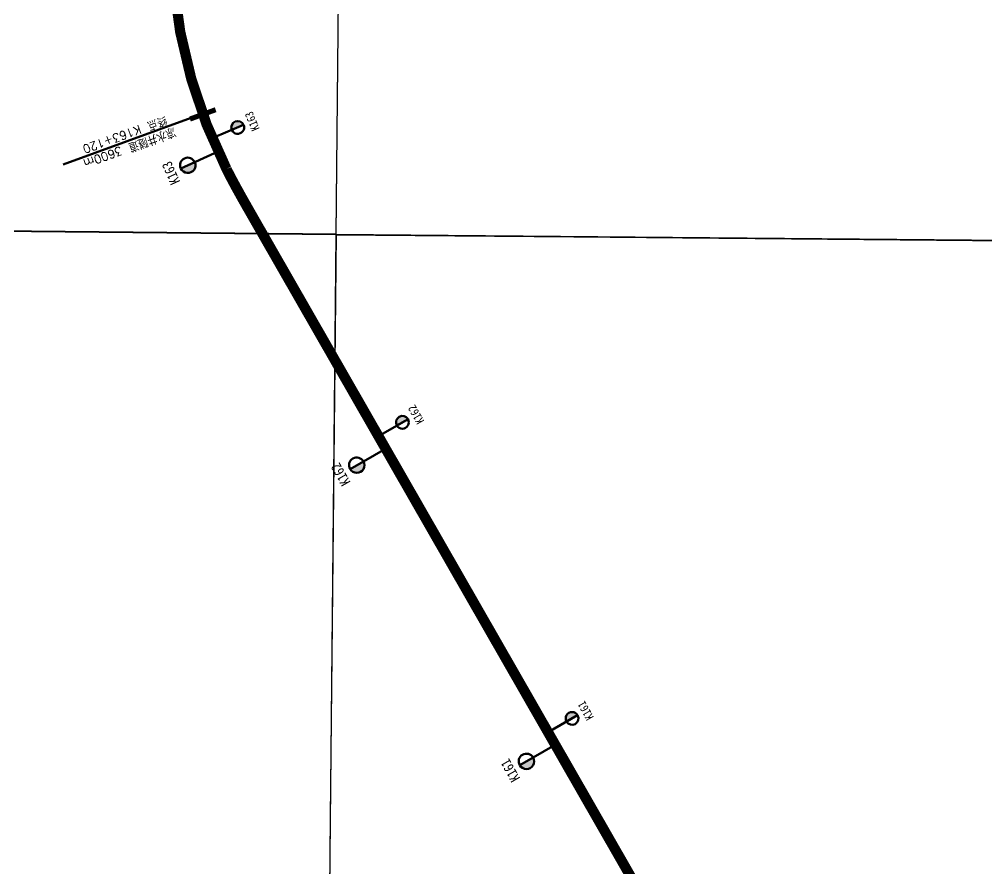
# Model space of a CAD drawing. Header units: millimetres. Extents: x 35376015 to 35425557, y 2978369 to 3016004.
# Drawn here: x 35381374 to 35384209, y 3004850 to 3007339 of the extents above; entities that cross this region are included whole.
import ezdxf
from ezdxf.enums import TextEntityAlignment as Align

# ---------------------------------------------------------------- set-up
doc = ezdxf.new("R2010")
doc.units = ezdxf.units.MM
doc.header["$XCLIPFRAME"] = 0
for name, color, linetype, lineweight in [('station', 1, 'Continuous', 60), ('zhix', 5, 'Continuous', 30), ('隧道', 40, 'Continuous', 60)]:
    doc.layers.add(name, color=color, linetype=linetype, lineweight=lineweight)
doc.styles.add('GTF_XW', font='SIMHEI.TTF', dxfattribs={"width": 0.85})
doc.styles.add('隧道', font='txt', dxfattribs={"width": 0.75, "bigfont": 'hztxt'})
picture_1 = doc.add_image_def('image3.tif', size_in_pixel=(17312, 14269))
picture_2 = doc.add_image_def('image4.tif', size_in_pixel=(17565, 14395))
picture_3 = doc.add_image_def('image5.tif', size_in_pixel=(17319, 14071))
picture_4 = doc.add_image_def('image6.tif', size_in_pixel=(17417, 14321))

# ---------------------------------------------------------------- blocks, each defined once
blk = doc.blocks.new('公里标')
at = {"layer": 'station'}
h = blk.add_hatch(color=256, dxfattribs=at)
edge = h.paths.add_edge_path()
edge.add_arc((0, 13), 3, 90, 270)
edge.add_line((0, 10), (0, 16))
blk.add_line((0, 16), (0, 0), dxfattribs=at)
blk.add_lwpolyline([(0, 16, 1), (0, 10)], format="xyb", close=True, dxfattribs=at)
blk.add_lwpolyline([(0, 16, -1), (0, 10, -15.340907)], format="xyb", dxfattribs=at)

msp = doc.modelspace()

# ---------------------------------------------------------------- linework, layer by layer
at = {"color": 7, "lineweight": 30, "const_width": 1}
for points in [[(35384494.8, 3005482, 0.000046), (35384461.8, 3005732.7, 0.000043), (35384426.3, 3006001.2, 0.000006), (35384390.1, 3006275.6, -0.000003), (35384334.1, 3006699.2, -0.004654)], [(35384514.6, 3005484.6, 0.000046), (35384481.6, 3005735.3, 0.000043), (35384446.2, 3006003.8, 0.000006), (35384409.9, 3006278.2, -0.000003), (35384354, 3006701.8, -0.004654)]]:
    msp.add_lwpolyline(points, format="xyb", dxfattribs=at)
at = {"layer": 'zhix', "color": 1, "const_width": 30, "flags": 128}
msp.add_lwpolyline([(35383234.2, 3004708.2), (35382058.2, 3006760.5), (35382057.7, 3006761.4), (35382057.2, 3006762.3), (35382056.7, 3006763.1), (35382056.2, 3006764), (35382055.7, 3006764.9), (35382055.2, 3006765.7), (35382054.7, 3006766.6), (35382054.2, 3006767.5), (35382053.8, 3006768.3), (35382053.3, 3006769.2), (35382052.8, 3006770.1), (35382052.3, 3006770.9), (35382051.8, 3006771.8), (35382051.3, 3006772.7), (35382050.8, 3006773.5), (35382050.3, 3006774.4), (35382049.8, 3006775.3), (35382049.3, 3006776.1), (35382048.8, 3006777), (35382048.3, 3006777.9), (35382047.8, 3006778.7), (35382047.3, 3006779.6), (35382046.8, 3006780.5), (35382046.3, 3006781.3), (35382045.8, 3006782.2), (35382045.3, 3006783.1), (35382044.8, 3006784), (35382044.3, 3006784.8), (35382043.8, 3006785.7), (35382043.3, 3006786.6), (35382042.8, 3006787.4), (35382042.3, 3006788.3), (35382041.8, 3006789.2), (35382041.3, 3006790), (35382040.9, 3006790.9), (35382040.4, 3006791.8), (35382039.9, 3006792.6), (35382039.4, 3006793.5), (35382038.9, 3006794.4), (35382038.4, 3006795.2), (35382037.9, 3006796.1), (35382037.4, 3006797), (35382036.9, 3006797.9), (35382036.4, 3006798.7), (35382035.9, 3006799.6), (35382035.4, 3006800.5), (35382034.9, 3006801.3), (35382034.4, 3006802.2), (35382033.9, 3006803.1), (35382033.4, 3006803.9), (35382032.9, 3006804.8), (35382032.5, 3006805.7), (35382032, 3006806.6), (35382031.5, 3006807.4), (35382031, 3006808.3), (35382030.5, 3006809.2), (35382030, 3006810), (35382029.5, 3006810.9), (35382029, 3006811.8), (35382028.5, 3006812.7), (35382028, 3006813.5), (35382027.5, 3006814.4), (35382027.1, 3006815.3), (35382026.6, 3006816.1), (35382026.1, 3006817), (35382025.6, 3006817.9), (35382025.1, 3006818.8), (35382024.6, 3006819.6), (35382024.1, 3006820.5), (35382023.6, 3006821.4), (35382023.1, 3006822.2), (35382022.7, 3006823.1), (35382022.2, 3006824), (35382021.7, 3006824.9), (35382021.2, 3006825.7), (35382020.7, 3006826.6), (35382020.2, 3006827.5), (35382019.7, 3006828.4), (35382019.2, 3006829.2), (35382018.8, 3006830.1), (35382018.3, 3006831), (35382017.8, 3006831.9), (35382017.3, 3006832.7), (35382016.8, 3006833.6), (35382016.3, 3006834.5), (35382015.9, 3006835.4), (35382015.4, 3006836.2), (35382014.9, 3006837.1), (35382014.4, 3006838), (35382013.9, 3006838.9), (35382013.4, 3006839.7), (35382013, 3006840.6), (35382012.5, 3006841.5), (35382012, 3006842.4), (35382011.5, 3006843.2), (35382011, 3006844.1), (35382010.6, 3006845), (35382010.1, 3006845.9), (35382009.6, 3006846.7), (35382009.1, 3006847.6), (35382008.6, 3006848.5), (35382008.2, 3006849.4), (35382007.7, 3006850.3), (35382007.2, 3006851.1), (35382006.7, 3006852), (35382006.2, 3006852.9), (35382005.8, 3006853.8), (35382005.3, 3006854.7), (35382004.8, 3006855.5), (35382004.3, 3006856.4), (35382003.9, 3006857.3), (35382003.4, 3006858.2), (35382002.9, 3006859.1), (35382002.4, 3006859.9), (35382002, 3006860.8), (35382001.5, 3006861.7), (35382001, 3006862.6), (35382000.6, 3006863.5), (35382000.1, 3006864.3), (35381999.6, 3006865.2), (35381999.1, 3006866.1), (35381998.7, 3006867), (35381998.2, 3006867.9), (35381997.7, 3006868.8), (35381997.3, 3006869.6), (35381996.8, 3006870.5), (35381996.3, 3006871.4), (35381995.9, 3006872.3), (35381995.4, 3006873.2), (35381994.9, 3006874.1), (35381994.5, 3006874.9), (35381994, 3006875.8), (35381993.5, 3006876.7), (35381993.1, 3006877.6), (35381992.6, 3006878.5), (35381992.1, 3006879.4), (35381991.7, 3006880.3), (35381991.2, 3006881.1), (35381990.7, 3006882), (35381990.3, 3006882.9), (35381989.8, 3006883.8), (35381989.4, 3006884.7), (35381988.9, 3006885.6), (35381988.4, 3006886.5), (35381988, 3006887.4), (35381987.5, 3006888.2), (35381987.1, 3006889.1), (35381986.6, 3006890), (35381986.2, 3006890.9), (35381985.7, 3006891.8), (35381985.2, 3006892.7), (35381984.8, 3006893.6), (35381984.3, 3006894.5), (35381983.9, 3006895.4), (35381983.4, 3006896.3), (35381983, 3006897.1), (35381982.5, 3006898), (35381982.1, 3006898.9), (35381981.6, 3006899.8), (35381981.4, 3006900.3, -0.166591), (35381848.4, 3007863.7)], format="xyb", dxfattribs=at)
at = {"layer": 'zhix', "color": 5, "const_width": 30, "flags": 128}
msp.add_lwpolyline([(35383234.2, 3004708.2), (35382058.2, 3006760.5), (35382057.7, 3006761.4), (35382057.2, 3006762.3), (35382056.7, 3006763.1), (35382056.2, 3006764), (35382055.7, 3006764.9), (35382055.2, 3006765.7), (35382054.7, 3006766.6), (35382054.2, 3006767.5), (35382053.8, 3006768.3), (35382053.3, 3006769.2), (35382052.8, 3006770.1), (35382052.3, 3006770.9), (35382051.8, 3006771.8), (35382051.3, 3006772.7), (35382050.8, 3006773.5), (35382050.3, 3006774.4), (35382049.8, 3006775.3), (35382049.3, 3006776.1), (35382048.8, 3006777), (35382048.3, 3006777.9), (35382047.8, 3006778.7), (35382047.3, 3006779.6), (35382046.8, 3006780.5), (35382046.3, 3006781.3), (35382045.8, 3006782.2), (35382045.3, 3006783.1), (35382044.8, 3006784), (35382044.3, 3006784.8), (35382043.8, 3006785.7), (35382043.3, 3006786.6), (35382042.8, 3006787.4), (35382042.3, 3006788.3), (35382041.8, 3006789.2), (35382041.3, 3006790), (35382040.9, 3006790.9), (35382040.4, 3006791.8), (35382039.9, 3006792.6), (35382039.4, 3006793.5), (35382038.9, 3006794.4), (35382038.4, 3006795.2), (35382037.9, 3006796.1), (35382037.4, 3006797), (35382036.9, 3006797.9), (35382036.4, 3006798.7), (35382035.9, 3006799.6), (35382035.4, 3006800.5), (35382034.9, 3006801.3), (35382034.4, 3006802.2), (35382033.9, 3006803.1), (35382033.4, 3006803.9), (35382032.9, 3006804.8), (35382032.5, 3006805.7), (35382032, 3006806.6), (35382031.5, 3006807.4), (35382031, 3006808.3), (35382030.5, 3006809.2), (35382030, 3006810), (35382029.5, 3006810.9), (35382029, 3006811.8), (35382028.5, 3006812.7), (35382028, 3006813.5), (35382027.5, 3006814.4), (35382027.1, 3006815.3), (35382026.6, 3006816.1), (35382026.1, 3006817), (35382025.6, 3006817.9), (35382025.1, 3006818.8), (35382024.6, 3006819.6), (35382024.1, 3006820.5), (35382023.6, 3006821.4), (35382023.1, 3006822.2), (35382022.7, 3006823.1), (35382022.2, 3006824), (35382021.7, 3006824.9), (35382021.2, 3006825.7), (35382020.7, 3006826.6), (35382020.2, 3006827.5), (35382019.7, 3006828.4), (35382019.2, 3006829.2), (35382018.8, 3006830.1), (35382018.3, 3006831), (35382017.8, 3006831.9), (35382017.3, 3006832.7), (35382016.8, 3006833.6), (35382016.3, 3006834.5), (35382015.9, 3006835.4), (35382015.4, 3006836.2), (35382014.9, 3006837.1), (35382014.4, 3006838), (35382013.9, 3006838.9), (35382013.4, 3006839.7), (35382013, 3006840.6), (35382012.5, 3006841.5), (35382012, 3006842.4), (35382011.5, 3006843.2), (35382011, 3006844.1), (35382010.6, 3006845), (35382010.1, 3006845.9), (35382009.6, 3006846.7), (35382009.1, 3006847.6), (35382008.6, 3006848.5), (35382008.2, 3006849.4), (35382007.7, 3006850.3), (35382007.2, 3006851.1), (35382006.7, 3006852), (35382006.2, 3006852.9), (35382005.8, 3006853.8), (35382005.3, 3006854.7), (35382004.8, 3006855.5), (35382004.3, 3006856.4), (35382003.9, 3006857.3), (35382003.4, 3006858.2), (35382002.9, 3006859.1), (35382002.4, 3006859.9), (35382002, 3006860.8), (35382001.5, 3006861.7), (35382001, 3006862.6), (35382000.6, 3006863.5), (35382000.1, 3006864.3), (35381999.6, 3006865.2), (35381999.1, 3006866.1), (35381998.7, 3006867), (35381998.2, 3006867.9), (35381997.7, 3006868.8), (35381997.3, 3006869.6), (35381996.8, 3006870.5), (35381996.3, 3006871.4), (35381995.9, 3006872.3), (35381995.4, 3006873.2), (35381994.9, 3006874.1), (35381994.5, 3006874.9), (35381994, 3006875.8), (35381993.5, 3006876.7), (35381993.1, 3006877.6), (35381992.6, 3006878.5), (35381992.1, 3006879.4), (35381991.7, 3006880.3), (35381991.2, 3006881.1), (35381990.7, 3006882), (35381990.3, 3006882.9), (35381989.8, 3006883.8), (35381989.4, 3006884.7), (35381988.9, 3006885.6), (35381988.4, 3006886.5), (35381988, 3006887.4), (35381987.5, 3006888.2), (35381987.1, 3006889.1), (35381986.6, 3006890), (35381986.2, 3006890.9), (35381985.7, 3006891.8), (35381985.2, 3006892.7), (35381984.8, 3006893.6), (35381984.3, 3006894.5), (35381983.9, 3006895.4), (35381983.4, 3006896.3), (35381983, 3006897.1), (35381982.5, 3006898), (35381982.1, 3006898.9), (35381981.6, 3006899.8), (35381981.4, 3006900.3, -0.166591), (35381848.4, 3007863.7)], format="xyb", dxfattribs=at)
at = {"layer": '隧道', "color": 68, "linetype": 'Continuous'}
msp.add_line((35381878.3, 3007050.5), (35381502.5, 3006913.6), dxfattribs=at)
at = {"layer": '隧道', "color": 68, "linetype": 'Continuous', "const_width": 10, "flags": 128}
for points in [[(35381911.2, 3007062.5), (35381944.1, 3007074.5), (35381945.8, 3007069.8), (35381912.9, 3007057.8)], [(35381911.2, 3007062.5), (35381878.3, 3007050.5), (35381880, 3007045.8), (35381912.9, 3007057.8)]]:
    msp.add_lwpolyline(points, dxfattribs=at)

# ---------------------------------------------------------------- block references
at = {"layer": 'station', "color": 5, "yscale": 6.25, "zscale": 6.25}
for p, xscale, rotation in [((35381939.6, 3006990.3), 6.250000000181733, 292.9841043728167), ((35382426.7, 3006117.4), 6.250000000177641, 299.8124858877887), ((35382923.9, 3005249.7), 6.250000000177641, 299.8124858877887)]:
    msp.add_blockref('公里标', p, dxfattribs=dict(at, xscale=xscale, rotation=rotation))
at = {"layer": 'station', "color": 1, "yscale": 7.5, "zscale": 7.5}
for p, xscale, rotation in [((35381956.7, 3006951.5), 7.499999999508884, 114.6031342946945), ((35382447.8, 3006080.6), 7.500000000037987, 119.8124858754356), ((35382945, 3005212.9), 7.500000000037987, 119.8124858754356)]:
    msp.add_blockref('公里标', p, dxfattribs=dict(at, xscale=xscale, rotation=rotation))

# ---------------------------------------------------------------- texts
at = {"layer": 'station', "color": 5, "style": 'GTF_XW', "width": 0.85}
for s, rotation, p in [('K163', 112.9841, (35382044.9, 3007034.9)), ('K162', 119.8125, (35382525.9, 3006174.2)), ('K161', 119.8125, (35383023.1, 3005306.5))]:
    msp.add_text(s, height=25, rotation=rotation, dxfattribs=at).set_placement(p, align=Align.TOP_CENTER)
at = {"layer": 'station', "color": 1, "style": 'GTF_XW', "width": 0.85}
for s, rotation, p in [('K163', 114.6031, (35381832, 3006894.4)), ('K162', 119.8125, (35382328.8, 3006012.4)), ('K161', 119.8125, (35382826, 3005144.8))]:
    msp.add_text(s, height=30, rotation=rotation, dxfattribs=at).set_placement(p, align=Align.CENTER)
at = {"layer": '隧道', "color": 68, "linetype": 'Continuous', "style": '隧道'}
for s, p in [('终点 K163+120', (35381683.5, 3007000.9)), ('凉水井隧道 3600m', (35381697.2, 3006963.3))]:
    msp.add_text(s, height=25, rotation=200.0195, dxfattribs=at).set_placement(p, align=Align.MIDDLE_CENTER)

# ---------------------------------------------------------------- pictures from other files: only their frames are drawn
at = {"color": 251}
image = msp.add_image(picture_1, insert=(35375777.1, 3005916.1), size_in_units=(7294, 6011.9), rotation=-0.00224, dxfattribs=at)
image.set_boundary_path([(890.95, 1283.44), (834.74, 6948.63), (781.2, 12246.45), (7648.67, 12312.64), (15487.6, 12388.5), (15517.23, 9321.3), (15590.8, 1428.65), (7647.6, 1351.47), (891.1, 1283.4), (890.95, 1283.44)])
image = msp.add_image(picture_2, insert=(35381899.8, 3005696), size_in_units=(7401.2, 6065.5), rotation=-0.00209, dxfattribs=at)
image.set_boundary_path([(1058.16, 1032.25), (1004.77, 6551.74), (953.5, 11993.56), (2609.96, 12008), (15658.77, 12127.25), (15709.38, 6552.56), (15756.2, 1168.3), (12104.67, 1133.64), (1057.95, 1032.04), (1058.16, 1032.25)])
image = msp.add_image(picture_3, insert=(35375733.2, 3001326.1), size_in_units=(7322.8, 5949.5), rotation=-0.00796, dxfattribs=at)
image.set_boundary_path([(882.5, 1196), (841.1, 5380.47), (773.55, 12118.47), (7727.64, 12186.57), (15435.2, 12261.2), (15497.07, 5379.34), (15537.2, 1337.47), (7726.33, 1263.74), (882.15, 1196.2), (882.5, 1196)])
image = msp.add_image(picture_4, insert=(35381883.7, 3001221.5), size_in_units=(7360.9, 6052.4), rotation=0.00067, dxfattribs=at)
image.set_boundary_path([(989.37, 1338.45), (928.64, 7747.7), (887, 12265.2), (9740.05, 12345.96), (15551.9, 12399.46), (15591.7, 7745.65), (15649.7, 1472.9), (7371.78, 1395.44), (990.47, 1338.54), (989.37, 1338.45)])

doc.saveas('drawing.dxf')
